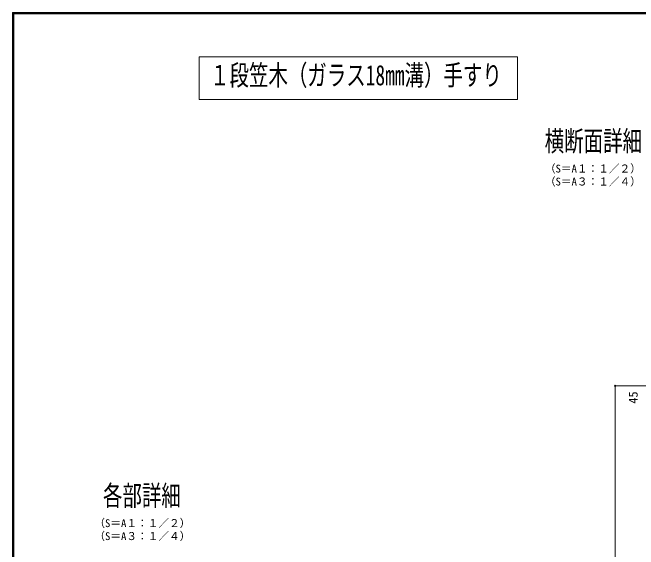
# Model space of a CAD drawing. Units: millimetres at full size; details may follow other scales. Extents: x -3501 to 3497, y -1129 to 1133.
# Drawn here: x -3501 to -2300, y 103 to 1133 of the extents above; entities that cross this region are included whole.
import ezdxf
from ezdxf.enums import TextEntityAlignment as Align

# ---------------------------------------------------------------- set-up
doc = ezdxf.new("R2010")
doc.units = ezdxf.units.MM
doc.header["$LTSCALE"] = 4
doc.header["$PDMODE"] = 32
doc.header["$PDSIZE"] = 2
for name, color, linetype, lineweight in [('0-0_0', 7, 'Continuous', 18), ('0-1_1手摺寸法', 3, 'Continuous', 18), ('0-F_WAKU', 7, 'Continuous', 18)]:
    doc.layers.add(name, color=color, linetype=linetype, lineweight=lineweight)
doc.styles.add('ＭＳ ゴシック', font='')
doc.styles.get('ＭＳ ゴシック').set_extended_font_data('MS Gothic')

msp = doc.modelspace()

# ---------------------------------------------------------------- linework, layer by layer
at = {"layer": '0-0_0'}
msp.add_lwpolyline([(-2531.828, 966.139), (-3143.066, 966.139), (-3143.066, 1048.465), (-2531.828, 1048.465)], close=True, dxfattribs=at)
at = {"layer": '0-1_1手摺寸法'}
for p, q in [((-2083.361, 417.108), (-2344.796, 417.108)), ((-2344.796, -682.892), (-2344.796, 417.108)), ((-2344.796, 412.508), (-2344.796, -678.292))]:
    msp.add_line(p, q, dxfattribs=at)
msp.add_point((-2344.796, 417.108), dxfattribs=at)
at = {"layer": '0-F_WAKU'}
for p, q in [((-3501.004, 1133.2), (-3501.004, -1129.2)), ((-298.604, 1133.2), (-3501.004, 1133.2)), ((-3500.404, 1132.6), (-3500.404, -1128.6)), ((-299.204, 1132.6), (-3500.404, 1132.6)), ((-3499.804, 1132), (-3499.804, -1128)), ((-299.804, 1132), (-3499.804, 1132)), ((-3499.204, 1131.4), (-3499.204, -1127.4)), ((-300.404, 1131.4), (-3499.204, 1131.4)), ((-3498.604, 1130.8), (-3498.604, -1126.8)), ((-301.004, 1130.8), (-3498.604, 1130.8))]:
    msp.add_line(p, q, dxfattribs=at)

# ---------------------------------------------------------------- texts
at = {"layer": '0-0_0', "style": 'ＭＳ ゴシック', "width": 0.7}
for s, p in [('１段笠木（ガラス18mm溝）手すり', (-3122.003, 981.755)), ('横断面詳細', (-2479.848, 855.38)), ('各部詳細', (-3327.452, 175.206))]:
    msp.add_text(s, height=39.1, dxfattribs=at).set_placement(p, align=Align.BOTTOM_LEFT)
at = {"layer": '0-0_0', "style": 'ＭＳ ゴシック'}
for s, p in [('（S＝A１：１／２）', (-2479.55, 821.755)), ('（S＝A３：１／４）', (-2479.55, 796.848)), ('（S＝A１：１／２）', (-3343.974, 141.582)), ('（S＝A３：１／４）', (-3343.974, 116.675))]:
    msp.add_text(s, height=15.01, dxfattribs=at).set_placement(p, align=Align.BOTTOM_LEFT)
at = {"layer": '0-1_1手摺寸法', "style": 'ＭＳ ゴシック'}
msp.add_text('45', height=17.27, rotation=90, dxfattribs=at).set_placement((-2296.391, 382.831), align=Align.BOTTOM_LEFT)

doc.saveas('drawing.dxf')
